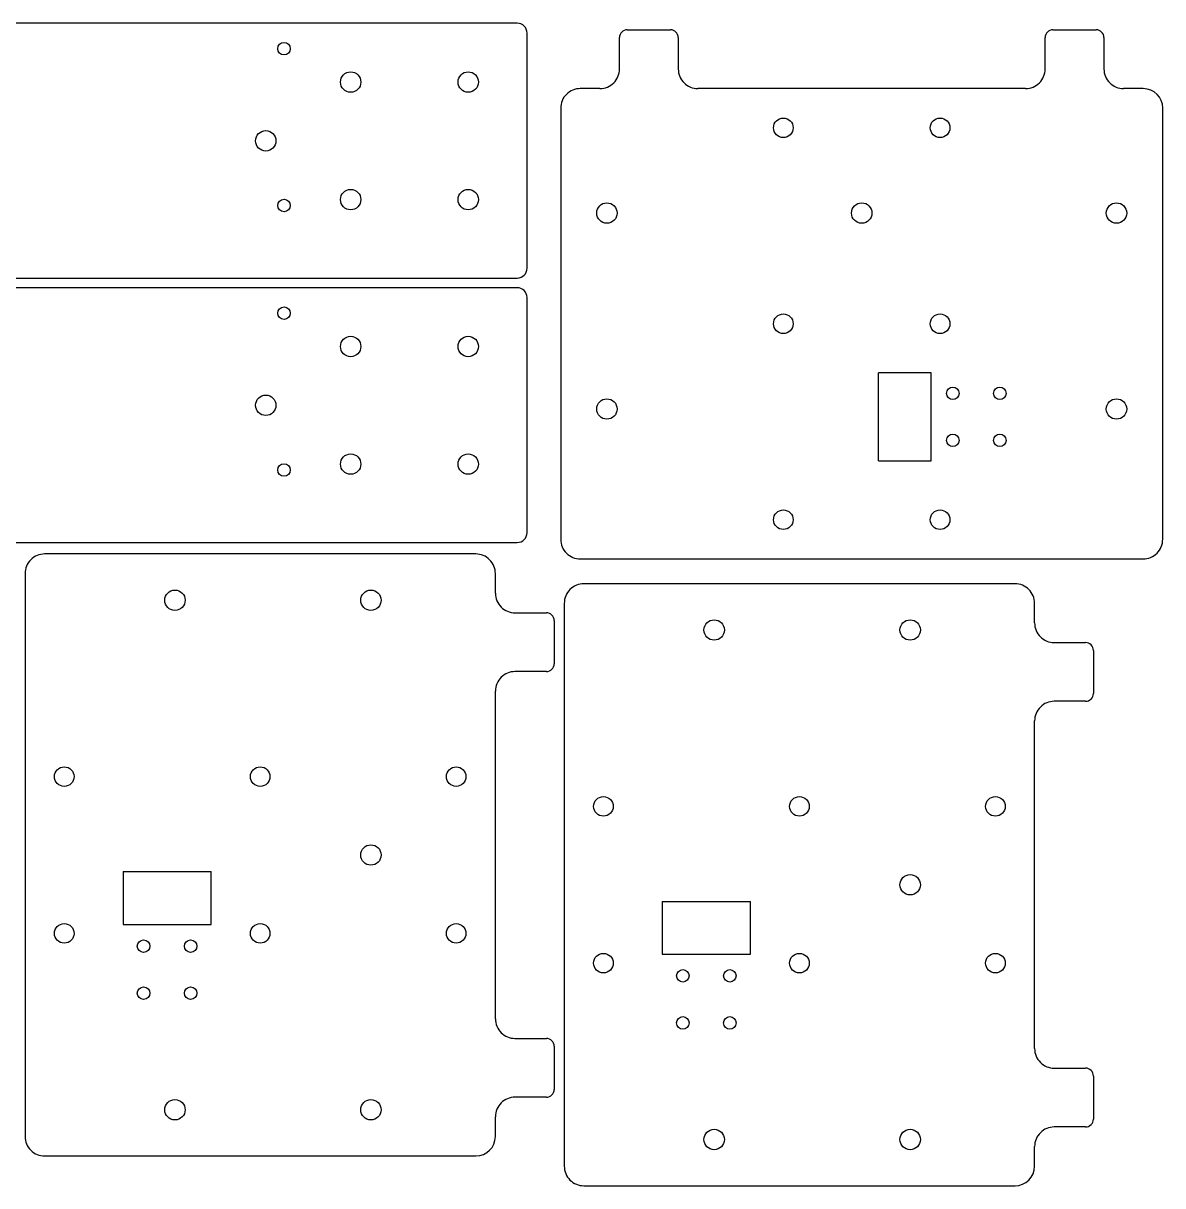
# Model space of a CAD drawing. Header units: millimetres. Extents: x -302 to 260, y -147 to 150.
# Drawn here: x -30.5 to 260.2, y -147 to 149.6 of the extents above; entities that cross this region are included whole.
import ezdxf

# ---------------------------------------------------------------- set-up
doc = ezdxf.new("R2010")
doc.units = ezdxf.units.MM
doc.header["$MEASUREMENT"] = 0
doc.layers.add('Layer 1', color=7, linetype='Continuous')

msp = doc.modelspace()

# ---------------------------------------------------------------- linework, layer by layer
at = {"layer": 'Layer 1', "lineweight": 25}
for points in [[(95.5529, 149.6438), (95.5529, 149.6438), (-299.4471, 149.6438), (-299.4471, 149.6438)], [(98.0529, 87.1438), (98.0529, 87.1438), (98.0529, 147.1438), (98.0529, 147.1438)], [(121.6356, 137.9677), (121.6356, 137.9677), (121.6356, 145.9677), (121.6356, 145.9677)], [(123.6356, 147.9677), (123.6356, 147.9677), (134.6356, 147.9677), (134.6356, 147.9677)], [(136.6356, 145.9677), (136.6356, 147.0723), (135.7402, 147.9677), (134.6356, 147.9677)], [(136.6356, 145.9677), (136.6356, 145.9677), (136.6356, 137.9677), (136.6356, 137.9677)], [(230.2356, 137.9677), (230.2356, 137.9677), (230.2356, 145.9677), (230.2356, 145.9677)], [(232.2356, 147.9677), (232.2356, 147.9677), (243.2356, 147.9677), (243.2356, 147.9677)], [(245.2356, 145.9677), (245.2356, 147.0723), (244.3402, 147.9677), (243.2356, 147.9677)], [(245.2356, 145.9677), (245.2356, 145.9677), (245.2356, 137.9677), (245.2356, 137.9677)], [(116.6356, 132.9677), (116.6356, 132.9677), (111.6356, 132.9677), (111.6356, 132.9677)], [(225.2356, 132.9677), (225.2356, 132.9677), (141.6356, 132.9677), (141.6356, 132.9677)], [(255.2356, 132.9677), (255.2356, 132.9677), (250.2356, 132.9677), (250.2356, 132.9677)], [(260.2356, 127.9677), (260.2356, 130.7291), (257.997, 132.9677), (255.2356, 132.9677)], [(106.6356, 127.9677), (106.6356, 127.9677), (106.6356, 17.9677), (106.6356, 17.9677)], [(260.2356, 17.9677), (260.2356, 17.9677), (260.2356, 127.9677), (260.2356, 127.9677)], [(95.5529, 84.6438), (96.9336, 84.6438), (98.0529, 85.7631), (98.0529, 87.1438)], [(-299.4471, 84.6438), (-299.4471, 84.6438), (95.5529, 84.6438), (95.5529, 84.6438)], [(95.5529, 82.1643), (95.5529, 82.1643), (-299.4471, 82.1643), (-299.4471, 82.1643)], [(98.0529, 19.6643), (98.0529, 19.6643), (98.0529, 79.6643), (98.0529, 79.6643)], [(201.1856, 60.4677), (201.1856, 60.4677), (187.6856, 60.4677), (187.6856, 60.4677)], [(187.6856, 37.9677), (187.6856, 37.9677), (187.6856, 60.4677), (187.6856, 60.4677)], [(201.1856, 37.9677), (201.1856, 37.9677), (201.1856, 60.4677), (201.1856, 60.4677)], [(187.6856, 37.9677), (187.6856, 37.9677), (201.1856, 37.9677), (201.1856, 37.9677)], [(95.5529, 17.1643), (96.9336, 17.1643), (98.0529, 18.2836), (98.0529, 19.6643)], [(-299.4471, 17.1643), (-299.4471, 17.1643), (95.5529, 17.1643), (95.5529, 17.1643)], [(84.9754, 14.2252), (84.9754, 14.2252), (-25.0246, 14.2252), (-25.0246, 14.2252)], [(111.6356, 12.9677), (111.6356, 12.9677), (255.2356, 12.9677), (255.2356, 12.9677)], [(-30.0246, 9.2252), (-30.0246, 9.2252), (-30.0246, -134.3748), (-30.0246, -134.3748)], [(89.9754, 4.2252), (89.9754, 4.2252), (89.9754, 9.2252), (89.9754, 9.2252)], [(222.5452, 6.6343), (222.5452, 6.6343), (112.5452, 6.6343), (112.5452, 6.6343)], [(107.5452, 1.6343), (107.5452, 1.6343), (107.5452, -141.9657), (107.5452, -141.9657)], [(227.5452, -3.3657), (227.5452, -3.3657), (227.5452, 1.6343), (227.5452, 1.6343)], [(94.9754, -0.7748), (94.9754, -0.7748), (102.9754, -0.7748), (102.9754, -0.7748)], [(104.9754, -2.7748), (104.9754, -2.7748), (104.9754, -13.7748), (104.9754, -13.7748)], [(232.5452, -8.3657), (232.5452, -8.3657), (240.5452, -8.3657), (240.5452, -8.3657)], [(242.5452, -10.3657), (242.5452, -10.3657), (242.5452, -21.3657), (242.5452, -21.3657)], [(102.9754, -15.7748), (104.08, -15.7748), (104.9754, -14.8794), (104.9754, -13.7748)], [(102.9754, -15.7748), (102.9754, -15.7748), (94.9754, -15.7748), (94.9754, -15.7748)], [(89.9754, -104.3748), (89.9754, -104.3748), (89.9754, -20.7748), (89.9754, -20.7748)], [(240.5452, -23.3657), (240.5452, -23.3657), (232.5452, -23.3657), (232.5452, -23.3657)], [(240.5452, -23.3657), (241.6498, -23.3657), (242.5452, -22.4703), (242.5452, -21.3657)], [(227.5452, -111.9657), (227.5452, -111.9657), (227.5452, -28.3657), (227.5452, -28.3657)], [(-5.0246, -66.8248), (-5.0246, -66.8248), (17.4754, -66.8248), (17.4754, -66.8248)], [(-5.0246, -66.8248), (-5.0246, -66.8248), (-5.0246, -80.3248), (-5.0246, -80.3248)], [(17.4754, -80.3248), (17.4754, -80.3248), (17.4754, -66.8248), (17.4754, -66.8248)], [(132.5452, -74.4157), (132.5452, -74.4157), (155.0452, -74.4157), (155.0452, -74.4157)], [(132.5452, -74.4157), (132.5452, -74.4157), (132.5452, -87.9157), (132.5452, -87.9157)], [(155.0452, -87.9157), (155.0452, -87.9157), (155.0452, -74.4157), (155.0452, -74.4157)], [(-5.0246, -80.3248), (-5.0246, -80.3248), (17.4754, -80.3248), (17.4754, -80.3248)], [(132.5452, -87.9157), (132.5452, -87.9157), (155.0452, -87.9157), (155.0452, -87.9157)], [(94.9754, -109.3748), (94.9754, -109.3748), (102.9754, -109.3748), (102.9754, -109.3748)], [(104.9754, -111.3748), (104.9754, -111.3748), (104.9754, -122.3748), (104.9754, -122.3748)], [(232.5452, -116.9657), (232.5452, -116.9657), (240.5452, -116.9657), (240.5452, -116.9657)], [(242.5452, -118.9657), (242.5452, -118.9657), (242.5452, -129.9657), (242.5452, -129.9657)], [(102.9754, -124.3748), (102.9754, -124.3748), (94.9754, -124.3748), (94.9754, -124.3748)], [(102.9754, -124.3748), (104.08, -124.3748), (104.9754, -123.4794), (104.9754, -122.3748)], [(89.9754, -134.3748), (89.9754, -134.3748), (89.9754, -129.3748), (89.9754, -129.3748)], [(240.5452, -131.9657), (241.6498, -131.9657), (242.5452, -131.0703), (242.5452, -129.9657)], [(240.5452, -131.9657), (240.5452, -131.9657), (232.5452, -131.9657), (232.5452, -131.9657)], [(84.9754, -139.3748), (87.7368, -139.3748), (89.9754, -137.1362), (89.9754, -134.3748)], [(-25.0246, -139.3748), (-25.0246, -139.3748), (84.9754, -139.3748), (84.9754, -139.3748)], [(227.5452, -141.9657), (227.5452, -141.9657), (227.5452, -136.9657), (227.5452, -136.9657)], [(222.5452, -146.9657), (225.3066, -146.9657), (227.5452, -144.7271), (227.5452, -141.9657)], [(112.5452, -146.9657), (112.5452, -146.9657), (222.5452, -146.9657), (222.5452, -146.9657)]]:
    msp.add_open_spline(points, degree=3, dxfattribs=at)
for points, knots in [([(98.0529, 147.1438), (98.0529, 147.8068), (97.7895, 148.4427), (97.3207, 148.9116), (97.3207, 148.9116), (96.8518, 149.3804), (96.2159, 149.6438), (95.5529, 149.6438)], [0, 0, 0, 0, 0.33333333, 0.33333333, 0.33333333, 0.33333333, 1, 1, 1, 1]), ([(123.6356, 147.9677), (123.1052, 147.9677), (122.5965, 147.757), (122.2214, 147.3819), (122.2214, 147.3819), (121.8463, 147.0068), (121.6356, 146.4981), (121.6356, 145.9677)], [0, 0, 0, 0, 0.33333333, 0.33333333, 0.33333333, 0.33333333, 1, 1, 1, 1]), ([(232.2356, 147.9677), (231.7052, 147.9677), (231.1965, 147.757), (230.8214, 147.3819), (230.8214, 147.3819), (230.4463, 147.0068), (230.2356, 146.4981), (230.2356, 145.9677)], [0, 0, 0, 0, 0.33333333, 0.33333333, 0.33333333, 0.33333333, 1, 1, 1, 1]), ([(37.6529, 143.1438), (37.6529, 144.0275), (36.9366, 144.7438), (36.0529, 144.7438), (36.0529, 144.7438), (35.1692, 144.7438), (34.4529, 144.0275), (34.4529, 143.1438), (34.4529, 143.1438), (34.4529, 142.2601), (35.1692, 141.5438), (36.0529, 141.5438), (36.0529, 141.5438), (36.9365, 141.5438), (37.6529, 142.2601), (37.6529, 143.1438)], [0, 0, 0, 0, 0.2, 0.2, 0.2, 0.2, 0.4, 0.4, 0.4, 0.4, 0.6, 0.6, 0.6, 0.6, 1, 1, 1, 1]), ([(55.6529, 134.6438), (55.6529, 136.0797), (54.4888, 137.2438), (53.0529, 137.2438), (53.0529, 137.2438), (51.617, 137.2438), (50.4529, 136.0797), (50.4529, 134.6438), (50.4529, 134.6438), (50.4529, 133.2079), (51.617, 132.0438), (53.0529, 132.0438), (53.0529, 132.0438), (54.4888, 132.0438), (55.6529, 133.2078), (55.6529, 134.6438)], [0, 0, 0, 0, 0.2, 0.2, 0.2, 0.2, 0.4, 0.4, 0.4, 0.4, 0.6, 0.6, 0.6, 0.6, 1, 1, 1, 1]), ([(85.6529, 134.6438), (85.6529, 136.0797), (84.4888, 137.2438), (83.0529, 137.2438), (83.0529, 137.2438), (81.617, 137.2438), (80.4529, 136.0797), (80.4529, 134.6438), (80.4529, 134.6438), (80.4529, 133.2079), (81.617, 132.0438), (83.0529, 132.0438), (83.0529, 132.0438), (84.4888, 132.0438), (85.6529, 133.2078), (85.6529, 134.6438)], [0, 0, 0, 0, 0.2, 0.2, 0.2, 0.2, 0.4, 0.4, 0.4, 0.4, 0.6, 0.6, 0.6, 0.6, 1, 1, 1, 1]), ([(116.6356, 132.9677), (117.9617, 132.9677), (119.2335, 133.4945), (120.1711, 134.4322), (120.1711, 134.4322), (121.1088, 135.3698), (121.6356, 136.6416), (121.6356, 137.9677)], [0, 0, 0, 0, 0.33333333, 0.33333333, 0.33333333, 0.33333333, 1, 1, 1, 1]), ([(136.6356, 137.9677), (136.6356, 136.6416), (137.1624, 135.3698), (138.1001, 134.4322), (138.1001, 134.4322), (139.0378, 133.4945), (140.3095, 132.9677), (141.6356, 132.9677)], [0, 0, 0, 0, 0.33333333, 0.33333333, 0.33333333, 0.33333333, 1, 1, 1, 1]), ([(225.2356, 132.9677), (226.5617, 132.9677), (227.8335, 133.4945), (228.7711, 134.4322), (228.7711, 134.4322), (229.7088, 135.3698), (230.2356, 136.6416), (230.2356, 137.9677)], [0, 0, 0, 0, 0.33333333, 0.33333333, 0.33333333, 0.33333333, 1, 1, 1, 1]), ([(245.2356, 137.9677), (245.2356, 136.6416), (245.7624, 135.3698), (246.7001, 134.4322), (246.7001, 134.4322), (247.6378, 133.4945), (248.9095, 132.9677), (250.2356, 132.9677)], [0, 0, 0, 0, 0.33333333, 0.33333333, 0.33333333, 0.33333333, 1, 1, 1, 1]), ([(111.6356, 132.9677), (110.3095, 132.9677), (109.0378, 132.4409), (108.1001, 131.5032), (108.1001, 131.5032), (107.1624, 130.5656), (106.6356, 129.2938), (106.6356, 127.9677)], [0, 0, 0, 0, 0.33333333, 0.33333333, 0.33333333, 0.33333333, 1, 1, 1, 1]), ([(163.4356, 125.4677), (162.0549, 125.4677), (160.9356, 124.3484), (160.9356, 122.9677), (160.9356, 122.9677), (160.9356, 121.587), (162.0549, 120.4677), (163.4356, 120.4677), (163.4356, 120.4677), (164.8163, 120.4677), (165.9356, 121.587), (165.9356, 122.9677), (165.9356, 122.9677), (165.9356, 124.3484), (164.8163, 125.4677), (163.4356, 125.4677)], [0, 0, 0, 0, 0.2, 0.2, 0.2, 0.2, 0.4, 0.4, 0.4, 0.4, 0.6, 0.6, 0.6, 0.6, 1, 1, 1, 1]), ([(203.4356, 125.4677), (202.0549, 125.4677), (200.9356, 124.3484), (200.9356, 122.9677), (200.9356, 122.9677), (200.9356, 121.587), (202.0549, 120.4677), (203.4356, 120.4677), (203.4356, 120.4677), (204.8163, 120.4677), (205.9356, 121.587), (205.9356, 122.9677), (205.9356, 122.9677), (205.9356, 124.3484), (204.8163, 125.4677), (203.4356, 125.4677)], [0, 0, 0, 0, 0.2, 0.2, 0.2, 0.2, 0.4, 0.4, 0.4, 0.4, 0.6, 0.6, 0.6, 0.6, 1, 1, 1, 1]), ([(33.9876, 119.6438), (33.9876, 121.0797), (32.8235, 122.2438), (31.3876, 122.2438), (31.3876, 122.2438), (29.9516, 122.2438), (28.7876, 121.0797), (28.7876, 119.6438), (28.7876, 119.6438), (28.7876, 118.2079), (29.9516, 117.0438), (31.3876, 117.0438), (31.3876, 117.0438), (32.8235, 117.0438), (33.9876, 118.2078), (33.9876, 119.6438)], [0, 0, 0, 0, 0.2, 0.2, 0.2, 0.2, 0.4, 0.4, 0.4, 0.4, 0.6, 0.6, 0.6, 0.6, 1, 1, 1, 1]), ([(55.6529, 104.6438), (55.6529, 106.0797), (54.4888, 107.2438), (53.0529, 107.2438), (53.0529, 107.2438), (51.617, 107.2438), (50.4529, 106.0797), (50.4529, 104.6438), (50.4529, 104.6438), (50.4529, 103.2079), (51.617, 102.0438), (53.0529, 102.0438), (53.0529, 102.0438), (54.4888, 102.0438), (55.6529, 103.2078), (55.6529, 104.6438)], [0, 0, 0, 0, 0.2, 0.2, 0.2, 0.2, 0.4, 0.4, 0.4, 0.4, 0.6, 0.6, 0.6, 0.6, 1, 1, 1, 1]), ([(85.6529, 104.6438), (85.6529, 106.0797), (84.4888, 107.2438), (83.0529, 107.2438), (83.0529, 107.2438), (81.617, 107.2438), (80.4529, 106.0797), (80.4529, 104.6438), (80.4529, 104.6438), (80.4529, 103.2079), (81.617, 102.0438), (83.0529, 102.0438), (83.0529, 102.0438), (84.4888, 102.0438), (85.6529, 103.2078), (85.6529, 104.6438)], [0, 0, 0, 0, 0.2, 0.2, 0.2, 0.2, 0.4, 0.4, 0.4, 0.4, 0.6, 0.6, 0.6, 0.6, 1, 1, 1, 1]), ([(37.6529, 103.1438), (37.6529, 104.0275), (36.9366, 104.7438), (36.0529, 104.7438), (36.0529, 104.7438), (35.1692, 104.7438), (34.4529, 104.0275), (34.4529, 103.1438), (34.4529, 103.1438), (34.4529, 102.2601), (35.1692, 101.5438), (36.0529, 101.5438), (36.0529, 101.5438), (36.9365, 101.5438), (37.6529, 102.2601), (37.6529, 103.1438)], [0, 0, 0, 0, 0.2, 0.2, 0.2, 0.2, 0.4, 0.4, 0.4, 0.4, 0.6, 0.6, 0.6, 0.6, 1, 1, 1, 1]), ([(118.4356, 103.8177), (116.9997, 103.8177), (115.8356, 102.6536), (115.8356, 101.2177), (115.8356, 101.2177), (115.8356, 99.7818), (116.9997, 98.6177), (118.4356, 98.6177), (118.4356, 98.6177), (119.8715, 98.6177), (121.0356, 99.7818), (121.0356, 101.2177), (121.0356, 101.2177), (121.0356, 102.6536), (119.8716, 103.8177), (118.4356, 103.8177)], [0, 0, 0, 0, 0.2, 0.2, 0.2, 0.2, 0.4, 0.4, 0.4, 0.4, 0.6, 0.6, 0.6, 0.6, 1, 1, 1, 1]), ([(183.4356, 103.8177), (181.9997, 103.8177), (180.8356, 102.6536), (180.8356, 101.2177), (180.8356, 101.2177), (180.8356, 99.7818), (181.9997, 98.6177), (183.4356, 98.6177), (183.4356, 98.6177), (184.8715, 98.6177), (186.0356, 99.7818), (186.0356, 101.2177), (186.0356, 101.2177), (186.0356, 102.6536), (184.8716, 103.8177), (183.4356, 103.8177)], [0, 0, 0, 0, 0.2, 0.2, 0.2, 0.2, 0.4, 0.4, 0.4, 0.4, 0.6, 0.6, 0.6, 0.6, 1, 1, 1, 1]), ([(248.4356, 103.8177), (246.9997, 103.8177), (245.8356, 102.6536), (245.8356, 101.2177), (245.8356, 101.2177), (245.8356, 99.7818), (246.9997, 98.6177), (248.4356, 98.6177), (248.4356, 98.6177), (249.8715, 98.6177), (251.0356, 99.7818), (251.0356, 101.2177), (251.0356, 101.2177), (251.0356, 102.6536), (249.8716, 103.8177), (248.4356, 103.8177)], [0, 0, 0, 0, 0.2, 0.2, 0.2, 0.2, 0.4, 0.4, 0.4, 0.4, 0.6, 0.6, 0.6, 0.6, 1, 1, 1, 1]), ([(98.0529, 79.6643), (98.0529, 80.3273), (97.7895, 80.9632), (97.3207, 81.4321), (97.3207, 81.4321), (96.8518, 81.9009), (96.2159, 82.1643), (95.5529, 82.1643)], [0, 0, 0, 0, 0.33333333, 0.33333333, 0.33333333, 0.33333333, 1, 1, 1, 1]), ([(37.6529, 75.6643), (37.6529, 76.548), (36.9366, 77.2643), (36.0529, 77.2643), (36.0529, 77.2643), (35.1692, 77.2643), (34.4529, 76.548), (34.4529, 75.6643), (34.4529, 75.6643), (34.4529, 74.7806), (35.1692, 74.0643), (36.0529, 74.0643), (36.0529, 74.0643), (36.9365, 74.0643), (37.6529, 74.7806), (37.6529, 75.6643)], [0, 0, 0, 0, 0.2, 0.2, 0.2, 0.2, 0.4, 0.4, 0.4, 0.4, 0.6, 0.6, 0.6, 0.6, 1, 1, 1, 1]), ([(163.4356, 75.4677), (162.0549, 75.4677), (160.9356, 74.3484), (160.9356, 72.9677), (160.9356, 72.9677), (160.9356, 71.587), (162.0549, 70.4677), (163.4356, 70.4677), (163.4356, 70.4677), (164.8163, 70.4677), (165.9356, 71.587), (165.9356, 72.9677), (165.9356, 72.9677), (165.9356, 74.3484), (164.8163, 75.4677), (163.4356, 75.4677)], [0, 0, 0, 0, 0.2, 0.2, 0.2, 0.2, 0.4, 0.4, 0.4, 0.4, 0.6, 0.6, 0.6, 0.6, 1, 1, 1, 1]), ([(203.4356, 75.4677), (202.0549, 75.4677), (200.9356, 74.3484), (200.9356, 72.9677), (200.9356, 72.9677), (200.9356, 71.587), (202.0549, 70.4677), (203.4356, 70.4677), (203.4356, 70.4677), (204.8163, 70.4677), (205.9356, 71.587), (205.9356, 72.9677), (205.9356, 72.9677), (205.9356, 74.3484), (204.8163, 75.4677), (203.4356, 75.4677)], [0, 0, 0, 0, 0.2, 0.2, 0.2, 0.2, 0.4, 0.4, 0.4, 0.4, 0.6, 0.6, 0.6, 0.6, 1, 1, 1, 1]), ([(55.6529, 67.1643), (55.6529, 68.6002), (54.4888, 69.7643), (53.0529, 69.7643), (53.0529, 69.7643), (51.617, 69.7643), (50.4529, 68.6002), (50.4529, 67.1643), (50.4529, 67.1643), (50.4529, 65.7284), (51.617, 64.5643), (53.0529, 64.5643), (53.0529, 64.5643), (54.4888, 64.5643), (55.6529, 65.7283), (55.6529, 67.1643)], [0, 0, 0, 0, 0.2, 0.2, 0.2, 0.2, 0.4, 0.4, 0.4, 0.4, 0.6, 0.6, 0.6, 0.6, 1, 1, 1, 1]), ([(85.6529, 67.1643), (85.6529, 68.6002), (84.4888, 69.7643), (83.0529, 69.7643), (83.0529, 69.7643), (81.617, 69.7643), (80.4529, 68.6002), (80.4529, 67.1643), (80.4529, 67.1643), (80.4529, 65.7284), (81.617, 64.5643), (83.0529, 64.5643), (83.0529, 64.5643), (84.4888, 64.5643), (85.6529, 65.7283), (85.6529, 67.1643)], [0, 0, 0, 0, 0.2, 0.2, 0.2, 0.2, 0.4, 0.4, 0.4, 0.4, 0.6, 0.6, 0.6, 0.6, 1, 1, 1, 1]), ([(206.6856, 56.8177), (205.8019, 56.8177), (205.0856, 56.1014), (205.0856, 55.2177), (205.0856, 55.2177), (205.0856, 54.334), (205.8019, 53.6177), (206.6856, 53.6177), (206.6856, 53.6177), (207.5693, 53.6177), (208.2856, 54.334), (208.2856, 55.2177), (208.2856, 55.2177), (208.2856, 56.1013), (207.5693, 56.8177), (206.6856, 56.8177)], [0, 0, 0, 0, 0.2, 0.2, 0.2, 0.2, 0.4, 0.4, 0.4, 0.4, 0.6, 0.6, 0.6, 0.6, 1, 1, 1, 1]), ([(218.6856, 56.8177), (217.8019, 56.8177), (217.0856, 56.1014), (217.0856, 55.2177), (217.0856, 55.2177), (217.0856, 54.334), (217.8019, 53.6177), (218.6856, 53.6177), (218.6856, 53.6177), (219.5693, 53.6177), (220.2856, 54.334), (220.2856, 55.2177), (220.2856, 55.2177), (220.2856, 56.1013), (219.5693, 56.8177), (218.6856, 56.8177)], [0, 0, 0, 0, 0.2, 0.2, 0.2, 0.2, 0.4, 0.4, 0.4, 0.4, 0.6, 0.6, 0.6, 0.6, 1, 1, 1, 1]), ([(33.9876, 52.1643), (33.9876, 53.6002), (32.8235, 54.7643), (31.3876, 54.7643), (31.3876, 54.7643), (29.9516, 54.7643), (28.7876, 53.6002), (28.7876, 52.1643), (28.7876, 52.1643), (28.7876, 50.7284), (29.9516, 49.5643), (31.3876, 49.5643), (31.3876, 49.5643), (32.8235, 49.5643), (33.9876, 50.7283), (33.9876, 52.1643)], [0, 0, 0, 0, 0.2, 0.2, 0.2, 0.2, 0.4, 0.4, 0.4, 0.4, 0.6, 0.6, 0.6, 0.6, 1, 1, 1, 1]), ([(118.4356, 53.8177), (116.9997, 53.8177), (115.8356, 52.6536), (115.8356, 51.2177), (115.8356, 51.2177), (115.8356, 49.7818), (116.9997, 48.6177), (118.4356, 48.6177), (118.4356, 48.6177), (119.8715, 48.6177), (121.0356, 49.7818), (121.0356, 51.2177), (121.0356, 51.2177), (121.0356, 52.6536), (119.8716, 53.8177), (118.4356, 53.8177)], [0, 0, 0, 0, 0.2, 0.2, 0.2, 0.2, 0.4, 0.4, 0.4, 0.4, 0.6, 0.6, 0.6, 0.6, 1, 1, 1, 1]), ([(248.4356, 53.8177), (246.9997, 53.8177), (245.8356, 52.6536), (245.8356, 51.2177), (245.8356, 51.2177), (245.8356, 49.7818), (246.9997, 48.6177), (248.4356, 48.6177), (248.4356, 48.6177), (249.8715, 48.6177), (251.0356, 49.7818), (251.0356, 51.2177), (251.0356, 51.2177), (251.0356, 52.6536), (249.8716, 53.8177), (248.4356, 53.8177)], [0, 0, 0, 0, 0.2, 0.2, 0.2, 0.2, 0.4, 0.4, 0.4, 0.4, 0.6, 0.6, 0.6, 0.6, 1, 1, 1, 1]), ([(206.6856, 44.8177), (205.8019, 44.8177), (205.0856, 44.1014), (205.0856, 43.2177), (205.0856, 43.2177), (205.0856, 42.334), (205.8019, 41.6177), (206.6856, 41.6177), (206.6856, 41.6177), (207.5693, 41.6177), (208.2856, 42.334), (208.2856, 43.2177), (208.2856, 43.2177), (208.2856, 44.1013), (207.5693, 44.8177), (206.6856, 44.8177)], [0, 0, 0, 0, 0.2, 0.2, 0.2, 0.2, 0.4, 0.4, 0.4, 0.4, 0.6, 0.6, 0.6, 0.6, 1, 1, 1, 1]), ([(218.6856, 44.8177), (217.8019, 44.8177), (217.0856, 44.1014), (217.0856, 43.2177), (217.0856, 43.2177), (217.0856, 42.334), (217.8019, 41.6177), (218.6856, 41.6177), (218.6856, 41.6177), (219.5693, 41.6177), (220.2856, 42.334), (220.2856, 43.2177), (220.2856, 43.2177), (220.2856, 44.1013), (219.5693, 44.8177), (218.6856, 44.8177)], [0, 0, 0, 0, 0.2, 0.2, 0.2, 0.2, 0.4, 0.4, 0.4, 0.4, 0.6, 0.6, 0.6, 0.6, 1, 1, 1, 1]), ([(55.6529, 37.1643), (55.6529, 38.6002), (54.4888, 39.7643), (53.0529, 39.7643), (53.0529, 39.7643), (51.617, 39.7643), (50.4529, 38.6002), (50.4529, 37.1643), (50.4529, 37.1643), (50.4529, 35.7284), (51.617, 34.5643), (53.0529, 34.5643), (53.0529, 34.5643), (54.4888, 34.5643), (55.6529, 35.7283), (55.6529, 37.1643)], [0, 0, 0, 0, 0.2, 0.2, 0.2, 0.2, 0.4, 0.4, 0.4, 0.4, 0.6, 0.6, 0.6, 0.6, 1, 1, 1, 1]), ([(85.6529, 37.1643), (85.6529, 38.6002), (84.4888, 39.7643), (83.0529, 39.7643), (83.0529, 39.7643), (81.617, 39.7643), (80.4529, 38.6002), (80.4529, 37.1643), (80.4529, 37.1643), (80.4529, 35.7284), (81.617, 34.5643), (83.0529, 34.5643), (83.0529, 34.5643), (84.4888, 34.5643), (85.6529, 35.7283), (85.6529, 37.1643)], [0, 0, 0, 0, 0.2, 0.2, 0.2, 0.2, 0.4, 0.4, 0.4, 0.4, 0.6, 0.6, 0.6, 0.6, 1, 1, 1, 1]), ([(37.6529, 35.6643), (37.6529, 36.548), (36.9366, 37.2643), (36.0529, 37.2643), (36.0529, 37.2643), (35.1692, 37.2643), (34.4529, 36.548), (34.4529, 35.6643), (34.4529, 35.6643), (34.4529, 34.7806), (35.1692, 34.0643), (36.0529, 34.0643), (36.0529, 34.0643), (36.9365, 34.0643), (37.6529, 34.7806), (37.6529, 35.6643)], [0, 0, 0, 0, 0.2, 0.2, 0.2, 0.2, 0.4, 0.4, 0.4, 0.4, 0.6, 0.6, 0.6, 0.6, 1, 1, 1, 1]), ([(163.4356, 25.4677), (162.0549, 25.4677), (160.9356, 24.3484), (160.9356, 22.9677), (160.9356, 22.9677), (160.9356, 21.587), (162.0549, 20.4677), (163.4356, 20.4677), (163.4356, 20.4677), (164.8163, 20.4677), (165.9356, 21.587), (165.9356, 22.9677), (165.9356, 22.9677), (165.9356, 24.3484), (164.8163, 25.4677), (163.4356, 25.4677)], [0, 0, 0, 0, 0.2, 0.2, 0.2, 0.2, 0.4, 0.4, 0.4, 0.4, 0.6, 0.6, 0.6, 0.6, 1, 1, 1, 1]), ([(203.4356, 25.4677), (202.0549, 25.4677), (200.9356, 24.3484), (200.9356, 22.9677), (200.9356, 22.9677), (200.9356, 21.587), (202.0549, 20.4677), (203.4356, 20.4677), (203.4356, 20.4677), (204.8163, 20.4677), (205.9356, 21.587), (205.9356, 22.9677), (205.9356, 22.9677), (205.9356, 24.3484), (204.8163, 25.4677), (203.4356, 25.4677)], [0, 0, 0, 0, 0.2, 0.2, 0.2, 0.2, 0.4, 0.4, 0.4, 0.4, 0.6, 0.6, 0.6, 0.6, 1, 1, 1, 1]), ([(106.6356, 17.9677), (106.6356, 16.6416), (107.1624, 15.3698), (108.1001, 14.4322), (108.1001, 14.4322), (109.0378, 13.4945), (110.3095, 12.9677), (111.6356, 12.9677)], [0, 0, 0, 0, 0.33333333, 0.33333333, 0.33333333, 0.33333333, 1, 1, 1, 1]), ([(255.2356, 12.9677), (256.5617, 12.9677), (257.8335, 13.4945), (258.7711, 14.4322), (258.7711, 14.4322), (259.7088, 15.3698), (260.2356, 16.6416), (260.2356, 17.9677)], [0, 0, 0, 0, 0.33333333, 0.33333333, 0.33333333, 0.33333333, 1, 1, 1, 1]), ([(-25.0246, 14.2252), (-26.3507, 14.2252), (-27.6225, 13.6984), (-28.5601, 12.7607), (-28.5601, 12.7607), (-29.4978, 11.823), (-30.0246, 10.5513), (-30.0246, 9.2252)], [0, 0, 0, 0, 0.33333333, 0.33333333, 0.33333333, 0.33333333, 1, 1, 1, 1]), ([(89.9754, 9.2252), (89.9754, 10.5513), (89.4486, 11.823), (88.5109, 12.7607), (88.5109, 12.7607), (87.5733, 13.6984), (86.3015, 14.2252), (84.9754, 14.2252)], [0, 0, 0, 0, 0.33333333, 0.33333333, 0.33333333, 0.33333333, 1, 1, 1, 1]), ([(112.5452, 6.6343), (111.2191, 6.6343), (109.9473, 6.1075), (109.0097, 5.1698), (109.0097, 5.1698), (108.072, 4.2321), (107.5452, 2.9604), (107.5452, 1.6343)], [0, 0, 0, 0, 0.33333333, 0.33333333, 0.33333333, 0.33333333, 1, 1, 1, 1]), ([(227.5452, 1.6343), (227.5452, 2.9604), (227.0184, 4.2321), (226.0807, 5.1698), (226.0807, 5.1698), (225.1431, 6.1075), (223.8713, 6.6343), (222.5452, 6.6343)], [0, 0, 0, 0, 0.33333333, 0.33333333, 0.33333333, 0.33333333, 1, 1, 1, 1]), ([(10.8254, 2.4252), (10.8254, 3.8611), (9.6613, 5.0252), (8.2254, 5.0252), (8.2254, 5.0252), (6.7895, 5.0252), (5.6254, 3.8611), (5.6254, 2.4252), (5.6254, 2.4252), (5.6254, 0.9893), (6.7895, -0.1748), (8.2254, -0.1748), (8.2254, -0.1748), (9.6613, -0.1748), (10.8254, 0.9892), (10.8254, 2.4252)], [0, 0, 0, 0, 0.2, 0.2, 0.2, 0.2, 0.4, 0.4, 0.4, 0.4, 0.6, 0.6, 0.6, 0.6, 1, 1, 1, 1]), ([(60.8254, 2.4252), (60.8254, 3.8611), (59.6613, 5.0252), (58.2254, 5.0252), (58.2254, 5.0252), (56.7895, 5.0252), (55.6254, 3.8611), (55.6254, 2.4252), (55.6254, 2.4252), (55.6254, 0.9893), (56.7895, -0.1748), (58.2254, -0.1748), (58.2254, -0.1748), (59.6613, -0.1748), (60.8254, 0.9892), (60.8254, 2.4252)], [0, 0, 0, 0, 0.2, 0.2, 0.2, 0.2, 0.4, 0.4, 0.4, 0.4, 0.6, 0.6, 0.6, 0.6, 1, 1, 1, 1]), ([(89.9754, 4.2252), (89.9754, 2.8991), (90.5022, 1.6273), (91.4399, 0.6897), (91.4399, 0.6897), (92.3775, -0.248), (93.6493, -0.7748), (94.9754, -0.7748)], [0, 0, 0, 0, 0.33333333, 0.33333333, 0.33333333, 0.33333333, 1, 1, 1, 1]), ([(104.9754, -2.7748), (104.9754, -2.2444), (104.7647, -1.7357), (104.3896, -1.3606), (104.3896, -1.3606), (104.0145, -0.9855), (103.5058, -0.7748), (102.9754, -0.7748)], [0, 0, 0, 0, 0.33333333, 0.33333333, 0.33333333, 0.33333333, 1, 1, 1, 1]), ([(148.3952, -5.1657), (148.3952, -3.7298), (147.2311, -2.5657), (145.7952, -2.5657), (145.7952, -2.5657), (144.3593, -2.5657), (143.1952, -3.7298), (143.1952, -5.1657), (143.1952, -5.1657), (143.1952, -6.6016), (144.3593, -7.7657), (145.7952, -7.7657), (145.7952, -7.7657), (147.2311, -7.7657), (148.3952, -6.6017), (148.3952, -5.1657)], [0, 0, 0, 0, 0.2, 0.2, 0.2, 0.2, 0.4, 0.4, 0.4, 0.4, 0.6, 0.6, 0.6, 0.6, 1, 1, 1, 1]), ([(198.3952, -5.1657), (198.3952, -3.7298), (197.2311, -2.5657), (195.7952, -2.5657), (195.7952, -2.5657), (194.3593, -2.5657), (193.1952, -3.7298), (193.1952, -5.1657), (193.1952, -5.1657), (193.1952, -6.6016), (194.3593, -7.7657), (195.7952, -7.7657), (195.7952, -7.7657), (197.2311, -7.7657), (198.3952, -6.6017), (198.3952, -5.1657)], [0, 0, 0, 0, 0.2, 0.2, 0.2, 0.2, 0.4, 0.4, 0.4, 0.4, 0.6, 0.6, 0.6, 0.6, 1, 1, 1, 1]), ([(227.5452, -3.3657), (227.5452, -4.6918), (228.072, -5.9636), (229.0097, -6.9012), (229.0097, -6.9012), (229.9473, -7.8389), (231.2191, -8.3657), (232.5452, -8.3657)], [0, 0, 0, 0, 0.33333333, 0.33333333, 0.33333333, 0.33333333, 1, 1, 1, 1]), ([(242.5452, -10.3657), (242.5452, -9.8353), (242.3345, -9.3266), (241.9594, -8.9515), (241.9594, -8.9515), (241.5843, -8.5764), (241.0756, -8.3657), (240.5452, -8.3657)], [0, 0, 0, 0, 0.33333333, 0.33333333, 0.33333333, 0.33333333, 1, 1, 1, 1]), ([(94.9754, -15.7748), (93.6493, -15.7748), (92.3775, -16.3016), (91.4399, -17.2393), (91.4399, -17.2393), (90.5022, -18.177), (89.9754, -19.4487), (89.9754, -20.7748)], [0, 0, 0, 0, 0.33333333, 0.33333333, 0.33333333, 0.33333333, 1, 1, 1, 1]), ([(232.5452, -23.3657), (231.2191, -23.3657), (229.9473, -23.8925), (229.0097, -24.8302), (229.0097, -24.8302), (228.072, -25.7679), (227.5452, -27.0396), (227.5452, -28.3657)], [0, 0, 0, 0, 0.33333333, 0.33333333, 0.33333333, 0.33333333, 1, 1, 1, 1]), ([(-17.5246, -42.5748), (-17.5246, -41.1941), (-18.6439, -40.0748), (-20.0246, -40.0748), (-20.0246, -40.0748), (-21.4053, -40.0748), (-22.5246, -41.1941), (-22.5246, -42.5748), (-22.5246, -42.5748), (-22.5246, -43.9555), (-21.4053, -45.0748), (-20.0246, -45.0748), (-20.0246, -45.0748), (-18.6439, -45.0748), (-17.5246, -43.9555), (-17.5246, -42.5748)], [0, 0, 0, 0, 0.2, 0.2, 0.2, 0.2, 0.4, 0.4, 0.4, 0.4, 0.6, 0.6, 0.6, 0.6, 1, 1, 1, 1]), ([(32.4754, -42.5748), (32.4754, -41.1941), (31.3561, -40.0748), (29.9754, -40.0748), (29.9754, -40.0748), (28.5947, -40.0748), (27.4754, -41.1941), (27.4754, -42.5748), (27.4754, -42.5748), (27.4754, -43.9555), (28.5947, -45.0748), (29.9754, -45.0748), (29.9754, -45.0748), (31.3561, -45.0748), (32.4754, -43.9555), (32.4754, -42.5748)], [0, 0, 0, 0, 0.2, 0.2, 0.2, 0.2, 0.4, 0.4, 0.4, 0.4, 0.6, 0.6, 0.6, 0.6, 1, 1, 1, 1]), ([(82.4754, -42.5748), (82.4754, -41.1941), (81.3561, -40.0748), (79.9754, -40.0748), (79.9754, -40.0748), (78.5947, -40.0748), (77.4754, -41.1941), (77.4754, -42.5748), (77.4754, -42.5748), (77.4754, -43.9555), (78.5947, -45.0748), (79.9754, -45.0748), (79.9754, -45.0748), (81.3561, -45.0748), (82.4754, -43.9555), (82.4754, -42.5748)], [0, 0, 0, 0, 0.2, 0.2, 0.2, 0.2, 0.4, 0.4, 0.4, 0.4, 0.6, 0.6, 0.6, 0.6, 1, 1, 1, 1]), ([(120.0452, -50.1657), (120.0452, -48.785), (118.9259, -47.6657), (117.5452, -47.6657), (117.5452, -47.6657), (116.1645, -47.6657), (115.0452, -48.785), (115.0452, -50.1657), (115.0452, -50.1657), (115.0452, -51.5464), (116.1645, -52.6657), (117.5452, -52.6657), (117.5452, -52.6657), (118.9259, -52.6657), (120.0452, -51.5464), (120.0452, -50.1657)], [0, 0, 0, 0, 0.2, 0.2, 0.2, 0.2, 0.4, 0.4, 0.4, 0.4, 0.6, 0.6, 0.6, 0.6, 1, 1, 1, 1]), ([(170.0452, -50.1657), (170.0452, -48.785), (168.9259, -47.6657), (167.5452, -47.6657), (167.5452, -47.6657), (166.1645, -47.6657), (165.0452, -48.785), (165.0452, -50.1657), (165.0452, -50.1657), (165.0452, -51.5464), (166.1645, -52.6657), (167.5452, -52.6657), (167.5452, -52.6657), (168.9259, -52.6657), (170.0452, -51.5464), (170.0452, -50.1657)], [0, 0, 0, 0, 0.2, 0.2, 0.2, 0.2, 0.4, 0.4, 0.4, 0.4, 0.6, 0.6, 0.6, 0.6, 1, 1, 1, 1]), ([(220.0452, -50.1657), (220.0452, -48.785), (218.9259, -47.6657), (217.5452, -47.6657), (217.5452, -47.6657), (216.1645, -47.6657), (215.0452, -48.785), (215.0452, -50.1657), (215.0452, -50.1657), (215.0452, -51.5464), (216.1645, -52.6657), (217.5452, -52.6657), (217.5452, -52.6657), (218.9259, -52.6657), (220.0452, -51.5464), (220.0452, -50.1657)], [0, 0, 0, 0, 0.2, 0.2, 0.2, 0.2, 0.4, 0.4, 0.4, 0.4, 0.6, 0.6, 0.6, 0.6, 1, 1, 1, 1]), ([(60.8254, -62.5748), (60.8254, -61.1389), (59.6613, -59.9748), (58.2254, -59.9748), (58.2254, -59.9748), (56.7895, -59.9748), (55.6254, -61.1389), (55.6254, -62.5748), (55.6254, -62.5748), (55.6254, -64.0107), (56.7895, -65.1748), (58.2254, -65.1748), (58.2254, -65.1748), (59.6613, -65.1748), (60.8254, -64.0108), (60.8254, -62.5748)], [0, 0, 0, 0, 0.2, 0.2, 0.2, 0.2, 0.4, 0.4, 0.4, 0.4, 0.6, 0.6, 0.6, 0.6, 1, 1, 1, 1]), ([(198.3952, -70.1657), (198.3952, -68.7298), (197.2311, -67.5657), (195.7952, -67.5657), (195.7952, -67.5657), (194.3593, -67.5657), (193.1952, -68.7298), (193.1952, -70.1657), (193.1952, -70.1657), (193.1952, -71.6016), (194.3593, -72.7657), (195.7952, -72.7657), (195.7952, -72.7657), (197.2311, -72.7657), (198.3952, -71.6017), (198.3952, -70.1657)], [0, 0, 0, 0, 0.2, 0.2, 0.2, 0.2, 0.4, 0.4, 0.4, 0.4, 0.6, 0.6, 0.6, 0.6, 1, 1, 1, 1]), ([(-17.5246, -82.5748), (-17.5246, -81.1941), (-18.6439, -80.0748), (-20.0246, -80.0748), (-20.0246, -80.0748), (-21.4053, -80.0748), (-22.5246, -81.1941), (-22.5246, -82.5748), (-22.5246, -82.5748), (-22.5246, -83.9555), (-21.4053, -85.0748), (-20.0246, -85.0748), (-20.0246, -85.0748), (-18.6439, -85.0748), (-17.5246, -83.9555), (-17.5246, -82.5748)], [0, 0, 0, 0, 0.2, 0.2, 0.2, 0.2, 0.4, 0.4, 0.4, 0.4, 0.6, 0.6, 0.6, 0.6, 1, 1, 1, 1]), ([(32.4754, -82.5748), (32.4754, -81.1941), (31.3561, -80.0748), (29.9754, -80.0748), (29.9754, -80.0748), (28.5947, -80.0748), (27.4754, -81.1941), (27.4754, -82.5748), (27.4754, -82.5748), (27.4754, -83.9555), (28.5947, -85.0748), (29.9754, -85.0748), (29.9754, -85.0748), (31.3561, -85.0748), (32.4754, -83.9555), (32.4754, -82.5748)], [0, 0, 0, 0, 0.2, 0.2, 0.2, 0.2, 0.4, 0.4, 0.4, 0.4, 0.6, 0.6, 0.6, 0.6, 1, 1, 1, 1]), ([(82.4754, -82.5748), (82.4754, -81.1941), (81.3561, -80.0748), (79.9754, -80.0748), (79.9754, -80.0748), (78.5947, -80.0748), (77.4754, -81.1941), (77.4754, -82.5748), (77.4754, -82.5748), (77.4754, -83.9555), (78.5947, -85.0748), (79.9754, -85.0748), (79.9754, -85.0748), (81.3561, -85.0748), (82.4754, -83.9555), (82.4754, -82.5748)], [0, 0, 0, 0, 0.2, 0.2, 0.2, 0.2, 0.4, 0.4, 0.4, 0.4, 0.6, 0.6, 0.6, 0.6, 1, 1, 1, 1]), ([(1.8254, -85.8248), (1.8254, -84.9411), (1.1091, -84.2248), (0.2254, -84.2248), (0.2254, -84.2248), (-0.6583, -84.2248), (-1.3746, -84.9411), (-1.3746, -85.8248), (-1.3746, -85.8248), (-1.3746, -86.7085), (-0.6583, -87.4248), (0.2254, -87.4248), (0.2254, -87.4248), (1.109, -87.4248), (1.8254, -86.7085), (1.8254, -85.8248)], [0, 0, 0, 0, 0.2, 0.2, 0.2, 0.2, 0.4, 0.4, 0.4, 0.4, 0.6, 0.6, 0.6, 0.6, 1, 1, 1, 1]), ([(13.8254, -85.8248), (13.8254, -84.9411), (13.1091, -84.2248), (12.2254, -84.2248), (12.2254, -84.2248), (11.3417, -84.2248), (10.6254, -84.9411), (10.6254, -85.8248), (10.6254, -85.8248), (10.6254, -86.7085), (11.3417, -87.4248), (12.2254, -87.4248), (12.2254, -87.4248), (13.109, -87.4248), (13.8254, -86.7085), (13.8254, -85.8248)], [0, 0, 0, 0, 0.2, 0.2, 0.2, 0.2, 0.4, 0.4, 0.4, 0.4, 0.6, 0.6, 0.6, 0.6, 1, 1, 1, 1]), ([(120.0452, -90.1657), (120.0452, -88.785), (118.9259, -87.6657), (117.5452, -87.6657), (117.5452, -87.6657), (116.1645, -87.6657), (115.0452, -88.785), (115.0452, -90.1657), (115.0452, -90.1657), (115.0452, -91.5464), (116.1645, -92.6657), (117.5452, -92.6657), (117.5452, -92.6657), (118.9259, -92.6657), (120.0452, -91.5464), (120.0452, -90.1657)], [0, 0, 0, 0, 0.2, 0.2, 0.2, 0.2, 0.4, 0.4, 0.4, 0.4, 0.6, 0.6, 0.6, 0.6, 1, 1, 1, 1]), ([(170.0452, -90.1657), (170.0452, -88.785), (168.9259, -87.6657), (167.5452, -87.6657), (167.5452, -87.6657), (166.1645, -87.6657), (165.0452, -88.785), (165.0452, -90.1657), (165.0452, -90.1657), (165.0452, -91.5464), (166.1645, -92.6657), (167.5452, -92.6657), (167.5452, -92.6657), (168.9259, -92.6657), (170.0452, -91.5464), (170.0452, -90.1657)], [0, 0, 0, 0, 0.2, 0.2, 0.2, 0.2, 0.4, 0.4, 0.4, 0.4, 0.6, 0.6, 0.6, 0.6, 1, 1, 1, 1]), ([(220.0452, -90.1657), (220.0452, -88.785), (218.9259, -87.6657), (217.5452, -87.6657), (217.5452, -87.6657), (216.1645, -87.6657), (215.0452, -88.785), (215.0452, -90.1657), (215.0452, -90.1657), (215.0452, -91.5464), (216.1645, -92.6657), (217.5452, -92.6657), (217.5452, -92.6657), (218.9259, -92.6657), (220.0452, -91.5464), (220.0452, -90.1657)], [0, 0, 0, 0, 0.2, 0.2, 0.2, 0.2, 0.4, 0.4, 0.4, 0.4, 0.6, 0.6, 0.6, 0.6, 1, 1, 1, 1]), ([(139.3952, -93.4157), (139.3952, -92.532), (138.6789, -91.8157), (137.7952, -91.8157), (137.7952, -91.8157), (136.9115, -91.8157), (136.1952, -92.532), (136.1952, -93.4157), (136.1952, -93.4157), (136.1952, -94.2994), (136.9115, -95.0157), (137.7952, -95.0157), (137.7952, -95.0157), (138.6788, -95.0157), (139.3952, -94.2994), (139.3952, -93.4157)], [0, 0, 0, 0, 0.2, 0.2, 0.2, 0.2, 0.4, 0.4, 0.4, 0.4, 0.6, 0.6, 0.6, 0.6, 1, 1, 1, 1]), ([(151.3952, -93.4157), (151.3952, -92.532), (150.6789, -91.8157), (149.7952, -91.8157), (149.7952, -91.8157), (148.9115, -91.8157), (148.1952, -92.532), (148.1952, -93.4157), (148.1952, -93.4157), (148.1952, -94.2994), (148.9115, -95.0157), (149.7952, -95.0157), (149.7952, -95.0157), (150.6788, -95.0157), (151.3952, -94.2994), (151.3952, -93.4157)], [0, 0, 0, 0, 0.2, 0.2, 0.2, 0.2, 0.4, 0.4, 0.4, 0.4, 0.6, 0.6, 0.6, 0.6, 1, 1, 1, 1]), ([(1.8254, -97.8248), (1.8254, -96.9411), (1.1091, -96.2248), (0.2254, -96.2248), (0.2254, -96.2248), (-0.6583, -96.2248), (-1.3746, -96.9411), (-1.3746, -97.8248), (-1.3746, -97.8248), (-1.3746, -98.7085), (-0.6583, -99.4248), (0.2254, -99.4248), (0.2254, -99.4248), (1.109, -99.4248), (1.8254, -98.7085), (1.8254, -97.8248)], [0, 0, 0, 0, 0.2, 0.2, 0.2, 0.2, 0.4, 0.4, 0.4, 0.4, 0.6, 0.6, 0.6, 0.6, 1, 1, 1, 1]), ([(13.8254, -97.8248), (13.8254, -96.9411), (13.1091, -96.2248), (12.2254, -96.2248), (12.2254, -96.2248), (11.3417, -96.2248), (10.6254, -96.9411), (10.6254, -97.8248), (10.6254, -97.8248), (10.6254, -98.7085), (11.3417, -99.4248), (12.2254, -99.4248), (12.2254, -99.4248), (13.109, -99.4248), (13.8254, -98.7085), (13.8254, -97.8248)], [0, 0, 0, 0, 0.2, 0.2, 0.2, 0.2, 0.4, 0.4, 0.4, 0.4, 0.6, 0.6, 0.6, 0.6, 1, 1, 1, 1]), ([(89.9754, -104.3748), (89.9754, -105.7009), (90.5022, -106.9727), (91.4399, -107.9103), (91.4399, -107.9103), (92.3775, -108.848), (93.6493, -109.3748), (94.9754, -109.3748)], [0, 0, 0, 0, 0.33333333, 0.33333333, 0.33333333, 0.33333333, 1, 1, 1, 1]), ([(139.3952, -105.4157), (139.3952, -104.532), (138.6789, -103.8157), (137.7952, -103.8157), (137.7952, -103.8157), (136.9115, -103.8157), (136.1952, -104.532), (136.1952, -105.4157), (136.1952, -105.4157), (136.1952, -106.2994), (136.9115, -107.0157), (137.7952, -107.0157), (137.7952, -107.0157), (138.6788, -107.0157), (139.3952, -106.2994), (139.3952, -105.4157)], [0, 0, 0, 0, 0.2, 0.2, 0.2, 0.2, 0.4, 0.4, 0.4, 0.4, 0.6, 0.6, 0.6, 0.6, 1, 1, 1, 1]), ([(151.3952, -105.4157), (151.3952, -104.532), (150.6789, -103.8157), (149.7952, -103.8157), (149.7952, -103.8157), (148.9115, -103.8157), (148.1952, -104.532), (148.1952, -105.4157), (148.1952, -105.4157), (148.1952, -106.2994), (148.9115, -107.0157), (149.7952, -107.0157), (149.7952, -107.0157), (150.6788, -107.0157), (151.3952, -106.2994), (151.3952, -105.4157)], [0, 0, 0, 0, 0.2, 0.2, 0.2, 0.2, 0.4, 0.4, 0.4, 0.4, 0.6, 0.6, 0.6, 0.6, 1, 1, 1, 1]), ([(104.9754, -111.3748), (104.9754, -110.8444), (104.7647, -110.3357), (104.3896, -109.9606), (104.3896, -109.9606), (104.0145, -109.5855), (103.5058, -109.3748), (102.9754, -109.3748)], [0, 0, 0, 0, 0.33333333, 0.33333333, 0.33333333, 0.33333333, 1, 1, 1, 1]), ([(227.5452, -111.9657), (227.5452, -113.2918), (228.072, -114.5636), (229.0097, -115.5012), (229.0097, -115.5012), (229.9473, -116.4389), (231.2191, -116.9657), (232.5452, -116.9657)], [0, 0, 0, 0, 0.33333333, 0.33333333, 0.33333333, 0.33333333, 1, 1, 1, 1]), ([(242.5452, -118.9657), (242.5452, -118.4353), (242.3345, -117.9266), (241.9594, -117.5515), (241.9594, -117.5515), (241.5843, -117.1764), (241.0756, -116.9657), (240.5452, -116.9657)], [0, 0, 0, 0, 0.33333333, 0.33333333, 0.33333333, 0.33333333, 1, 1, 1, 1]), ([(94.9754, -124.3748), (93.6493, -124.3748), (92.3775, -124.9016), (91.4399, -125.8393), (91.4399, -125.8393), (90.5022, -126.777), (89.9754, -128.0487), (89.9754, -129.3748)], [0, 0, 0, 0, 0.33333333, 0.33333333, 0.33333333, 0.33333333, 1, 1, 1, 1]), ([(10.8254, -127.5748), (10.8254, -126.1389), (9.6613, -124.9748), (8.2254, -124.9748), (8.2254, -124.9748), (6.7895, -124.9748), (5.6254, -126.1389), (5.6254, -127.5748), (5.6254, -127.5748), (5.6254, -129.0107), (6.7895, -130.1748), (8.2254, -130.1748), (8.2254, -130.1748), (9.6613, -130.1748), (10.8254, -129.0108), (10.8254, -127.5748)], [0, 0, 0, 0, 0.2, 0.2, 0.2, 0.2, 0.4, 0.4, 0.4, 0.4, 0.6, 0.6, 0.6, 0.6, 1, 1, 1, 1]), ([(60.8254, -127.5748), (60.8254, -126.1389), (59.6613, -124.9748), (58.2254, -124.9748), (58.2254, -124.9748), (56.7895, -124.9748), (55.6254, -126.1389), (55.6254, -127.5748), (55.6254, -127.5748), (55.6254, -129.0107), (56.7895, -130.1748), (58.2254, -130.1748), (58.2254, -130.1748), (59.6613, -130.1748), (60.8254, -129.0108), (60.8254, -127.5748)], [0, 0, 0, 0, 0.2, 0.2, 0.2, 0.2, 0.4, 0.4, 0.4, 0.4, 0.6, 0.6, 0.6, 0.6, 1, 1, 1, 1]), ([(148.3952, -135.1657), (148.3952, -133.7298), (147.2311, -132.5657), (145.7952, -132.5657), (145.7952, -132.5657), (144.3593, -132.5657), (143.1952, -133.7298), (143.1952, -135.1657), (143.1952, -135.1657), (143.1952, -136.6016), (144.3593, -137.7657), (145.7952, -137.7657), (145.7952, -137.7657), (147.2311, -137.7657), (148.3952, -136.6017), (148.3952, -135.1657)], [0, 0, 0, 0, 0.2, 0.2, 0.2, 0.2, 0.4, 0.4, 0.4, 0.4, 0.6, 0.6, 0.6, 0.6, 1, 1, 1, 1]), ([(198.3952, -135.1657), (198.3952, -133.7298), (197.2311, -132.5657), (195.7952, -132.5657), (195.7952, -132.5657), (194.3593, -132.5657), (193.1952, -133.7298), (193.1952, -135.1657), (193.1952, -135.1657), (193.1952, -136.6016), (194.3593, -137.7657), (195.7952, -137.7657), (195.7952, -137.7657), (197.2311, -137.7657), (198.3952, -136.6017), (198.3952, -135.1657)], [0, 0, 0, 0, 0.2, 0.2, 0.2, 0.2, 0.4, 0.4, 0.4, 0.4, 0.6, 0.6, 0.6, 0.6, 1, 1, 1, 1]), ([(232.5452, -131.9657), (231.2191, -131.9657), (229.9473, -132.4925), (229.0097, -133.4302), (229.0097, -133.4302), (228.072, -134.3679), (227.5452, -135.6396), (227.5452, -136.9657)], [0, 0, 0, 0, 0.33333333, 0.33333333, 0.33333333, 0.33333333, 1, 1, 1, 1]), ([(-30.0246, -134.3748), (-30.0246, -135.7009), (-29.4978, -136.9727), (-28.5601, -137.9103), (-28.5601, -137.9103), (-27.6225, -138.848), (-26.3507, -139.3748), (-25.0246, -139.3748)], [0, 0, 0, 0, 0.33333333, 0.33333333, 0.33333333, 0.33333333, 1, 1, 1, 1]), ([(107.5452, -141.9657), (107.5452, -143.2918), (108.072, -144.5636), (109.0097, -145.5012), (109.0097, -145.5012), (109.9473, -146.4389), (111.2191, -146.9657), (112.5452, -146.9657)], [0, 0, 0, 0, 0.33333333, 0.33333333, 0.33333333, 0.33333333, 1, 1, 1, 1])]:
    msp.add_open_spline(points, degree=3, knots=knots, dxfattribs=at)

doc.saveas('drawing.dxf')
